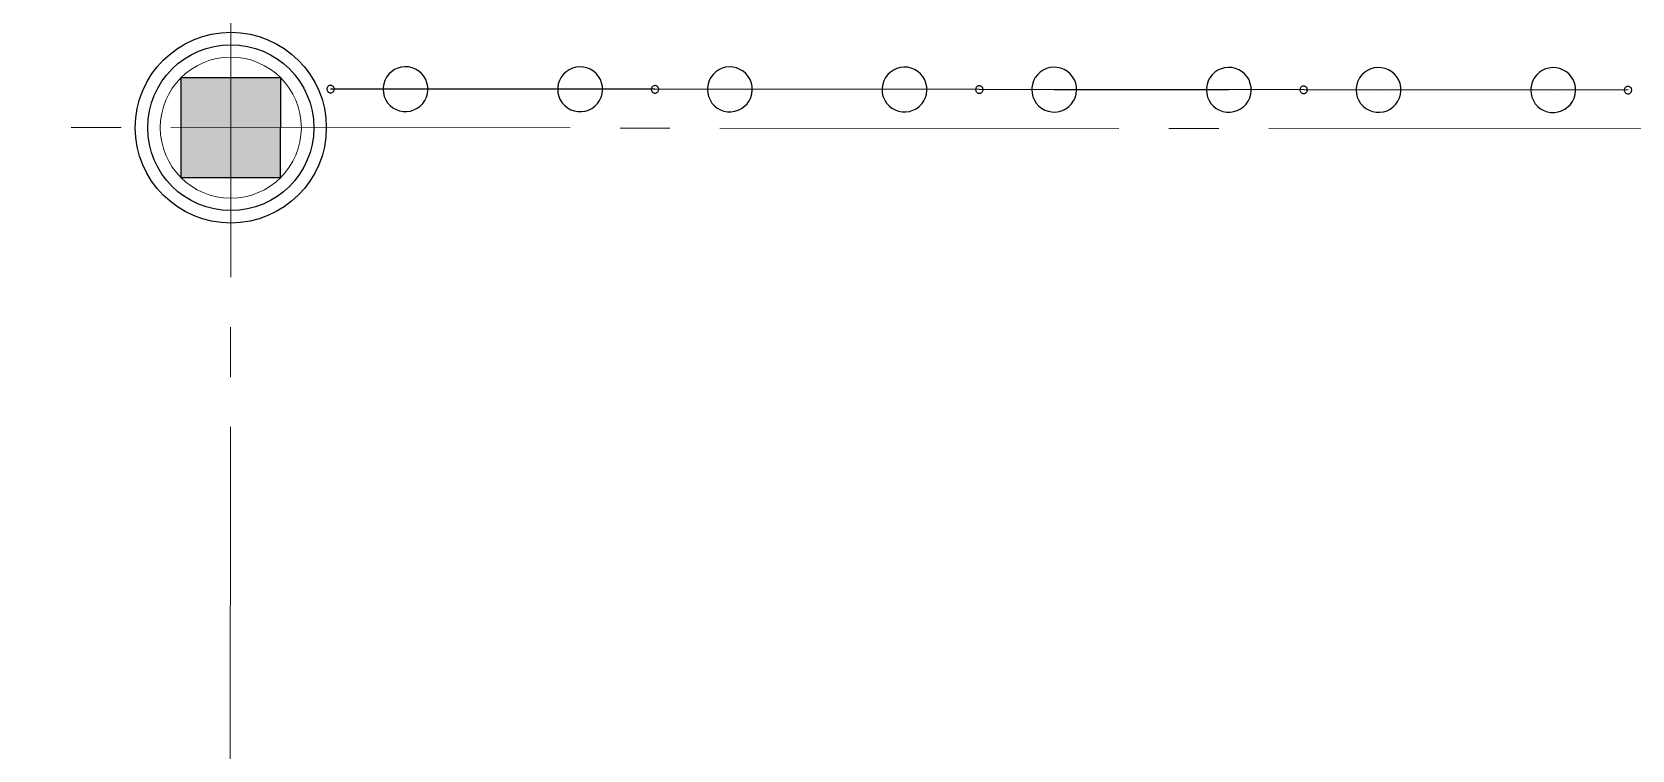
# Model space of a CAD drawing. Header units: millimetres. Extents: x 1949 to 134543, y 1145 to 48705.
# Drawn here: x 114829 to 118035, y 29215 to 30655 of the extents above; entities that cross this region are included whole.
import ezdxf

# ---------------------------------------------------------------- set-up
doc = ezdxf.new("R2010")
doc.units = ezdxf.units.MM
doc.linetypes.add('LTYPE_5', pattern=[1100, 800, -100, 100, -100])
for name, color, linetype, lineweight, true_color in [('STANDARD', 18, 'Continuous', 25, 0x000000), ('Общий01', 18, 'Continuous', 13, 0x000000), ('Перекрытие_ж_бетон', 18, 'Continuous', 50, 0x000000)]:
    doc.layers.add(name, color=color, linetype=linetype, lineweight=lineweight, true_color=true_color)

msp = doc.modelspace()

# ---------------------------------------------------------------- hatches: boundary and pattern name
at = {"layer": 'Общий01', "linetype": 'Continuous', "lineweight": 5}
msp.add_hatch(color=252, dxfattribs=at).paths.add_polyline_path([(115127, 30363.2), (115327, 30363.1), (115327.2, 30563.1), (115127.2, 30563.2)])

# ---------------------------------------------------------------- linework, layer by layer
at = {"layer": 'STANDARD', "color": 252, "linetype": 'Continuous', "lineweight": 25}
for p, q in [((115535.8, 30558.1), (115533.5, 30551.2)), ((115539.2, 30564.6), (115535.8, 30558.1)), ((115543.7, 30570.5), (115539.2, 30564.6)), ((115549, 30575.5), (115543.7, 30570.5)), ((115555.1, 30579.6), (115549, 30575.5)), ((115561.7, 30582.7), (115555.1, 30579.6)), ((115568.8, 30584.7), (115561.7, 30582.7)), ((115576.1, 30585.4), (115568.8, 30584.7)), ((115583.4, 30585), (115576.1, 30585.4)), ((115577.2, 30585.5), (115577.2, 30585.5)), ((115590.6, 30583.4), (115583.4, 30585)), ((115597.4, 30580.6), (115590.6, 30583.4)), ((115603.7, 30576.8), (115597.4, 30580.6)), ((115609.2, 30572), (115603.7, 30576.8)), ((115613.9, 30566.4), (115609.2, 30572)), ((115617.7, 30560.1), (115613.9, 30566.4)), ((115620.3, 30553.2), (115617.7, 30560.1)), ((115885.8, 30557.8), (115883.5, 30550.9)), ((115889.2, 30564.3), (115885.8, 30557.8)), ((115893.7, 30570.2), (115889.2, 30564.3)), ((115899, 30575.2), (115893.7, 30570.2)), ((115905.1, 30579.4), (115899, 30575.2)), ((115911.7, 30582.4), (115905.1, 30579.4)), ((115918.8, 30584.4), (115911.7, 30582.4)), ((115926.1, 30585.2), (115918.8, 30584.4)), ((115933.4, 30584.7), (115926.1, 30585.2)), ((115927.2, 30585.2), (115927.2, 30585.2)), ((115940.6, 30583.1), (115933.4, 30584.7)), ((115947.4, 30580.4), (115940.6, 30583.1)), ((115953.7, 30576.5), (115947.4, 30580.4)), ((115959.2, 30571.8), (115953.7, 30576.5)), ((115963.9, 30566.1), (115959.2, 30571.8)), ((115967.7, 30559.8), (115963.9, 30566.1)), ((115970.3, 30552.9), (115967.7, 30559.8)), ((116189.2, 30564.1), (116185.8, 30557.6)), ((116193.7, 30570), (116189.2, 30564.1)), ((116199, 30575), (116193.7, 30570)), ((116205.1, 30579.1), (116199, 30575)), ((116211.7, 30582.2), (116205.1, 30579.1)), ((116218.8, 30584.2), (116211.7, 30582.2)), ((116226.1, 30584.9), (116218.8, 30584.2)), ((116233.4, 30584.5), (116226.1, 30584.9)), ((116227.2, 30584.9), (116227.2, 30584.9)), ((116240.6, 30582.9), (116233.4, 30584.5)), ((116247.4, 30580.1), (116240.6, 30582.9)), ((116253.7, 30576.3), (116247.4, 30580.1)), ((116259.2, 30571.5), (116253.7, 30576.3)), ((116263.9, 30565.9), (116259.2, 30571.5)), ((116267.7, 30559.6), (116263.9, 30565.9)), ((116270.3, 30552.7), (116267.7, 30559.6)), ((116539.2, 30563.8), (116535.8, 30557.3)), ((116543.7, 30569.7), (116539.2, 30563.8)), ((116549, 30574.7), (116543.7, 30569.7)), ((116555.1, 30578.8), (116549, 30574.7)), ((116561.7, 30581.9), (116555.1, 30578.8)), ((116568.8, 30583.9), (116561.7, 30581.9)), ((116576.1, 30584.6), (116568.8, 30583.9)), ((116583.4, 30584.2), (116576.1, 30584.6)), ((116577.2, 30584.7), (116577.2, 30584.7)), ((116590.6, 30582.6), (116583.4, 30584.2)), ((116597.4, 30579.9), (116590.6, 30582.6)), ((116603.7, 30576), (116597.4, 30579.9)), ((116609.2, 30571.2), (116603.7, 30576)), ((116613.9, 30565.6), (116609.2, 30571.2)), ((116617.7, 30559.3), (116613.9, 30565.6)), ((116620.3, 30552.4), (116617.7, 30559.3)), ((116839.2, 30563.6), (116835.8, 30557.1)), ((116843.7, 30569.4), (116839.2, 30563.6)), ((116849, 30574.5), (116843.7, 30569.4)), ((116855.1, 30578.6), (116849, 30574.5)), ((116861.7, 30581.7), (116855.1, 30578.6)), ((116868.8, 30583.6), (116861.7, 30581.7)), ((116876.1, 30584.4), (116868.8, 30583.6)), ((116883.4, 30584), (116876.1, 30584.4)), ((116877.2, 30584.4), (116877.2, 30584.4)), ((116890.6, 30582.4), (116883.4, 30584)), ((116897.4, 30579.6), (116890.6, 30582.4)), ((116903.7, 30575.8), (116897.4, 30579.6)), ((116909.2, 30571), (116903.7, 30575.8)), ((116913.9, 30565.4), (116909.2, 30571)), ((116917.7, 30559), (116913.9, 30565.4)), ((116920.3, 30552.2), (116917.7, 30559)), ((117189.2, 30563.3), (117185.8, 30556.8)), ((117193.7, 30569.2), (117189.2, 30563.3)), ((117199, 30574.2), (117193.7, 30569.2)), ((117205.1, 30578.3), (117199, 30574.2)), ((117211.7, 30581.4), (117205.1, 30578.3)), ((117218.8, 30583.4), (117211.7, 30581.4)), ((117226.1, 30584.1), (117218.8, 30583.4)), ((117233.4, 30583.7), (117226.1, 30584.1)), ((117227.2, 30584.1), (117227.2, 30584.1)), ((117240.6, 30582.1), (117233.4, 30583.7)), ((117247.4, 30579.3), (117240.6, 30582.1)), ((117253.7, 30575.5), (117247.4, 30579.3)), ((117259.2, 30570.7), (117253.7, 30575.5)), ((117263.9, 30565.1), (117259.2, 30570.7)), ((117267.7, 30558.8), (117263.9, 30565.1)), ((117270.3, 30551.9), (117267.7, 30558.8)), ((117489.2, 30563.1), (117485.8, 30556.6)), ((117493.7, 30568.9), (117489.2, 30563.1)), ((117499, 30574), (117493.7, 30568.9)), ((117505.1, 30578.1), (117499, 30574)), ((117511.7, 30581.2), (117505.1, 30578.1)), ((117518.8, 30583.1), (117511.7, 30581.2)), ((117526.1, 30583.9), (117518.8, 30583.1)), ((117533.4, 30583.5), (117526.1, 30583.9)), ((117527.2, 30583.9), (117527.2, 30583.9)), ((117540.6, 30581.9), (117533.4, 30583.5)), ((117547.4, 30579.1), (117540.6, 30581.9)), ((117553.7, 30575.3), (117547.4, 30579.1)), ((117559.2, 30570.5), (117553.7, 30575.3)), ((117563.9, 30564.9), (117559.2, 30570.5)), ((117567.7, 30558.5), (117563.9, 30564.9)), ((117570.3, 30551.7), (117567.7, 30558.5)), ((117839.2, 30562.8), (117835.8, 30556.3)), ((117843.7, 30568.7), (117839.2, 30562.8)), ((117849, 30573.7), (117843.7, 30568.7)), ((117855.1, 30577.8), (117849, 30573.7)), ((117861.7, 30580.9), (117855.1, 30577.8)), ((117868.8, 30582.8), (117861.7, 30580.9)), ((117876.1, 30583.6), (117868.8, 30582.8)), ((117883.4, 30583.2), (117876.1, 30583.6)), ((117877.2, 30583.6), (117877.2, 30583.6)), ((117890.6, 30581.6), (117883.4, 30583.2)), ((117897.4, 30578.8), (117890.6, 30581.6)), ((117903.7, 30575), (117897.4, 30578.8)), ((117909.2, 30570.2), (117903.7, 30575)), ((117913.9, 30564.6), (117909.2, 30570.2)), ((117917.7, 30558.3), (117913.9, 30564.6)), ((117920.3, 30551.4), (117917.7, 30558.3)), ((115419.9, 30542.4), (115419.7, 30541.1)), ((115419.7, 30541.1), (115419.7, 30540.6)), ((115419.7, 30540.6), (115419.7, 30540.6)), ((115419.7, 30540.6), (115419.8, 30539.4)), ((115419.8, 30539.4), (115420.1, 30538.2)), ((115420.3, 30543.5), (115419.9, 30542.4)), ((115420.1, 30538.2), (115420.6, 30537)), ((115420.9, 30544.6), (115420.3, 30543.5)), ((115420.6, 30537), (115421.2, 30536)), ((115421.6, 30545.6), (115420.9, 30544.6)), ((115421.2, 30536), (115422, 30535.1)), ((115422.5, 30546.4), (115421.6, 30545.6)), ((115422, 30535.1), (115423, 30534.3)), ((115423.5, 30547.1), (115422.5, 30546.4)), ((115423, 30534.3), (115424.1, 30533.7)), ((115424.6, 30547.6), (115423.5, 30547.1)), ((115424.1, 30533.7), (115425.2, 30533.3)), ((115425.8, 30547.9), (115424.6, 30547.6)), ((115425.2, 30533.3), (115426.4, 30533.1)), ((115427, 30548.1), (115425.8, 30547.9)), ((115426.4, 30533.1), (115427.6, 30533.1)), ((115428.2, 30548), (115427, 30548.1)), ((115427.2, 30548.1), (115427.2, 30548.1)), ((116077.2, 30540.1), (115427.2, 30540.6)), ((115427.2, 30533.1), (115427.2, 30533.1)), ((115427.6, 30533.1), (115428.9, 30533.3)), ((115429.4, 30547.7), (115428.2, 30548)), ((115428.9, 30533.3), (115430, 30533.6)), ((115430.5, 30547.3), (115429.4, 30547.7)), ((115430, 30533.6), (115431.1, 30534.2)), ((115431.6, 30546.6), (115430.5, 30547.3)), ((115431.1, 30534.2), (115432.1, 30534.9)), ((115432.5, 30545.8), (115431.6, 30546.6)), ((115432.1, 30534.9), (115433, 30535.8)), ((115433.3, 30544.9), (115432.5, 30545.8)), ((115433, 30535.8), (115433.7, 30536.8)), ((115433.9, 30543.8), (115433.3, 30544.9)), ((115433.7, 30536.8), (115434.2, 30537.9)), ((115434.4, 30542.7), (115433.9, 30543.8)), ((115434.2, 30537.9), (115434.5, 30539.1)), ((115434.6, 30541.5), (115434.4, 30542.7)), ((115434.5, 30539.1), (115434.7, 30540.3)), ((115434.7, 30540.3), (115434.6, 30541.5)), ((115434.7, 30540.6), (115434.7, 30540.6)), ((115532.3, 30543.9), (115532.2, 30540.5)), ((115532.2, 30540.5), (115532.2, 30540.5)), ((115532.2, 30540.5), (115532.8, 30533.2)), ((115533.5, 30551.2), (115532.3, 30543.9)), ((115532.8, 30533.2), (115534.5, 30526)), ((115534.5, 30526), (115537.5, 30519.3)), ((115619.2, 30524.4), (115621.3, 30531.4)), ((115621.8, 30546), (115620.3, 30553.2)), ((115621.3, 30531.4), (115622.1, 30538.7)), ((115622.1, 30538.7), (115621.8, 30546)), ((115622.2, 30540.4), (115622.2, 30540.4)), ((115882.3, 30543.6), (115882.2, 30540.2)), ((115882.2, 30540.2), (115882.2, 30540.2)), ((115882.2, 30540.2), (115882.8, 30532.9)), ((115883.5, 30550.9), (115882.3, 30543.6)), ((115882.8, 30532.9), (115884.5, 30525.8)), ((115884.5, 30525.8), (115887.5, 30519)), ((115969.2, 30524.1), (115971.3, 30531.1)), ((115971.8, 30545.8), (115970.3, 30552.9)), ((115971.3, 30531.1), (115972.1, 30538.4)), ((115972.1, 30538.4), (115971.8, 30545.8)), ((115972.2, 30540.1), (115972.2, 30540.1)), ((116069.9, 30541.8), (116069.7, 30540.6)), ((116069.7, 30540.6), (116069.7, 30540.1)), ((116069.7, 30540.1), (116069.8, 30538.8)), ((116069.7, 30540.1), (116069.7, 30540.1)), ((116069.8, 30538.8), (116070.1, 30537.7)), ((116070.3, 30543), (116069.9, 30541.8)), ((116070.1, 30537.7), (116070.6, 30536.5)), ((116070.9, 30544.1), (116070.3, 30543)), ((116070.6, 30536.5), (116071.2, 30535.5)), ((116071.6, 30545.1), (116070.9, 30544.1)), ((116071.2, 30535.5), (116072, 30534.6)), ((116072.5, 30545.9), (116071.6, 30545.1)), ((116072, 30534.6), (116073, 30533.8)), ((116073.5, 30546.6), (116072.5, 30545.9)), ((116073, 30533.8), (116074.1, 30533.2)), ((116074.6, 30547.1), (116073.5, 30546.6)), ((116074.1, 30533.2), (116075.2, 30532.8)), ((116075.8, 30547.4), (116074.6, 30547.1)), ((116075.2, 30532.8), (116076.4, 30532.6)), ((116077, 30547.6), (116075.8, 30547.4)), ((116076.4, 30532.6), (116077.6, 30532.6)), ((116078.2, 30547.5), (116077, 30547.6)), ((116077.2, 30547.6), (116077.2, 30547.6)), ((116727.2, 30539.5), (116077.2, 30540.1)), ((116077.2, 30532.6), (116077.2, 30532.6)), ((116077.6, 30532.6), (116078.9, 30532.7)), ((116079.4, 30547.2), (116078.2, 30547.5)), ((116078.9, 30532.7), (116080, 30533.1)), ((116080.5, 30546.8), (116079.4, 30547.2)), ((116080, 30533.1), (116081.1, 30533.7)), ((116081.6, 30546.1), (116080.5, 30546.8)), ((116081.1, 30533.7), (116082.1, 30534.4)), ((116082.5, 30545.3), (116081.6, 30546.1)), ((116082.1, 30534.4), (116083, 30535.3)), ((116083.3, 30544.4), (116082.5, 30545.3)), ((116083, 30535.3), (116083.7, 30536.3)), ((116083.9, 30543.3), (116083.3, 30544.4)), ((116083.7, 30536.3), (116084.2, 30537.4)), ((116084.4, 30542.2), (116083.9, 30543.3)), ((116084.2, 30537.4), (116084.5, 30538.5)), ((116084.6, 30541), (116084.4, 30542.2)), ((116084.5, 30538.5), (116084.7, 30539.8)), ((116084.7, 30539.8), (116084.6, 30541)), ((116084.7, 30540), (116084.7, 30540)), ((116182.3, 30543.4), (116182.2, 30540)), ((116182.2, 30540), (116182.2, 30540)), ((116182.2, 30540), (116182.8, 30532.7)), ((116183.5, 30550.6), (116182.3, 30543.4)), ((116182.8, 30532.7), (116184.5, 30525.5)), ((116185.8, 30557.6), (116183.5, 30550.6)), ((116269.2, 30523.9), (116271.3, 30530.9)), ((116271.8, 30545.5), (116270.3, 30552.7)), ((116271.3, 30530.9), (116272.1, 30538.2)), ((116272.1, 30538.2), (116271.8, 30545.5)), ((116272.2, 30539.9), (116272.2, 30539.9)), ((116532.3, 30543.1), (116532.2, 30539.7)), ((116532.2, 30539.7), (116532.2, 30539.7)), ((116532.2, 30539.7), (116532.8, 30532.4)), ((116533.5, 30550.4), (116532.3, 30543.1)), ((116532.8, 30532.4), (116534.5, 30525.3)), ((116535.8, 30557.3), (116533.5, 30550.4)), ((116619.2, 30523.6), (116621.3, 30530.6)), ((116621.8, 30545.2), (116620.3, 30552.4)), ((116621.3, 30530.6), (116622.1, 30537.9)), ((116622.1, 30537.9), (116621.8, 30545.2)), ((116622.2, 30539.6), (116622.2, 30539.6)), ((116719.9, 30541.3), (116719.7, 30540.1)), ((116719.7, 30540.1), (116719.7, 30539.5)), ((116719.7, 30539.5), (116719.8, 30538.3)), ((116719.7, 30539.5), (116719.7, 30539.5)), ((116719.8, 30538.3), (116720.1, 30537.1)), ((116720.3, 30542.5), (116719.9, 30541.3)), ((116720.1, 30537.1), (116720.6, 30536)), ((116720.9, 30543.6), (116720.3, 30542.5)), ((116720.6, 30536), (116721.2, 30535)), ((116721.6, 30544.5), (116720.9, 30543.6)), ((116721.2, 30535), (116722, 30534.1)), ((116722.5, 30545.4), (116721.6, 30544.5)), ((116722, 30534.1), (116723, 30533.3)), ((116723.5, 30546.1), (116722.5, 30545.4)), ((116723, 30533.3), (116724.1, 30532.7)), ((116724.6, 30546.6), (116723.5, 30546.1)), ((116724.1, 30532.7), (116725.2, 30532.3)), ((116725.8, 30546.9), (116724.6, 30546.6)), ((116725.2, 30532.3), (116726.4, 30532.1)), ((116727, 30547), (116725.8, 30546.9)), ((116726.4, 30532.1), (116727.6, 30532.1)), ((116728.2, 30547), (116727, 30547)), ((116727.2, 30547), (116727.2, 30547)), ((117377.2, 30539), (116727.2, 30539.5)), ((116727.2, 30532), (116727.2, 30532)), ((116727.6, 30532.1), (116728.9, 30532.2)), ((116729.4, 30546.7), (116728.2, 30547)), ((116728.9, 30532.2), (116730, 30532.6)), ((116730.5, 30546.2), (116729.4, 30546.7)), ((116730, 30532.6), (116731.1, 30533.2)), ((116731.6, 30545.6), (116730.5, 30546.2)), ((116731.1, 30533.2), (116732.1, 30533.9)), ((116732.5, 30544.8), (116731.6, 30545.6)), ((116732.1, 30533.9), (116733, 30534.8)), ((116733.3, 30543.9), (116732.5, 30544.8)), ((116733, 30534.8), (116733.7, 30535.8)), ((116733.9, 30542.8), (116733.3, 30543.9)), ((116733.7, 30535.8), (116734.2, 30536.9)), ((116734.4, 30541.7), (116733.9, 30542.8)), ((116734.2, 30536.9), (116734.5, 30538)), ((116734.6, 30540.5), (116734.4, 30541.7)), ((116734.5, 30538), (116734.7, 30539.3)), ((116734.7, 30539.3), (116734.6, 30540.5)), ((116734.7, 30539.5), (116734.7, 30539.5)), ((116832.3, 30542.9), (116832.2, 30539.5)), ((116832.2, 30539.5), (116832.2, 30539.5)), ((116832.2, 30539.5), (116832.8, 30532.1)), ((116833.5, 30550.1), (116832.3, 30542.9)), ((116832.8, 30532.1), (116834.5, 30525)), ((116835.8, 30557.1), (116833.5, 30550.1)), ((117227.2, 30539.1), (116877.2, 30539.4)), ((116919.2, 30523.3), (116921.3, 30530.4)), ((116921.8, 30545), (116920.3, 30552.2)), ((116921.3, 30530.4), (116922.1, 30537.7)), ((116922.1, 30537.7), (116921.8, 30545)), ((116922.2, 30539.4), (116922.2, 30539.4)), ((117182.3, 30542.6), (117182.2, 30539.2)), ((117182.2, 30539.2), (117182.2, 30539.2)), ((117182.2, 30539.2), (117182.8, 30531.9)), ((117183.5, 30549.9), (117182.3, 30542.6)), ((117182.8, 30531.9), (117184.5, 30524.7)), ((117185.8, 30556.8), (117183.5, 30549.9)), ((117269.2, 30523.1), (117271.3, 30530.1)), ((117271.8, 30544.7), (117270.3, 30551.9)), ((117271.3, 30530.1), (117272.1, 30537.4)), ((117272.1, 30537.4), (117271.8, 30544.7)), ((117272.2, 30539.1), (117272.2, 30539.1)), ((117369.9, 30540.8), (117369.7, 30539.6)), ((117369.7, 30539.6), (117369.7, 30539)), ((117369.7, 30539), (117369.7, 30539)), ((117369.7, 30539), (117369.8, 30537.8)), ((117369.8, 30537.8), (117370.1, 30536.6)), ((117370.3, 30542), (117369.9, 30540.8)), ((117370.1, 30536.6), (117370.6, 30535.5)), ((117370.9, 30543.1), (117370.3, 30542)), ((117370.6, 30535.5), (117371.2, 30534.5)), ((117371.6, 30544), (117370.9, 30543.1)), ((117371.2, 30534.5), (117372, 30533.6)), ((117372.5, 30544.9), (117371.6, 30544)), ((117372, 30533.6), (117373, 30532.8)), ((117373.5, 30545.6), (117372.5, 30544.9)), ((117373, 30532.8), (117374.1, 30532.2)), ((117374.6, 30546.1), (117373.5, 30545.6)), ((117374.1, 30532.2), (117375.2, 30531.8)), ((117375.8, 30546.4), (117374.6, 30546.1)), ((117375.2, 30531.8), (117376.4, 30531.6)), ((117377, 30546.5), (117375.8, 30546.4)), ((117376.4, 30531.6), (117377.6, 30531.5)), ((117378.2, 30546.5), (117377, 30546.5)), ((117377.2, 30546.5), (117377.2, 30546.5)), ((118027.2, 30538.5), (117377.2, 30539)), ((117377.2, 30531.5), (117377.2, 30531.5)), ((117377.6, 30531.5), (117378.9, 30531.7)), ((117379.4, 30546.2), (117378.2, 30546.5)), ((117378.9, 30531.7), (117380, 30532.1)), ((117380.5, 30545.7), (117379.4, 30546.2)), ((117380, 30532.1), (117381.1, 30532.6)), ((117381.6, 30545.1), (117380.5, 30545.7)), ((117381.1, 30532.6), (117382.1, 30533.4)), ((117382.5, 30544.3), (117381.6, 30545.1)), ((117382.1, 30533.4), (117383, 30534.2)), ((117383.3, 30543.4), (117382.5, 30544.3)), ((117383, 30534.2), (117383.7, 30535.2)), ((117383.9, 30542.3), (117383.3, 30543.4)), ((117383.7, 30535.2), (117384.2, 30536.3)), ((117384.4, 30541.2), (117383.9, 30542.3)), ((117384.2, 30536.3), (117384.5, 30537.5)), ((117384.6, 30540), (117384.4, 30541.2)), ((117384.5, 30537.5), (117384.7, 30538.7)), ((117384.7, 30538.7), (117384.6, 30540)), ((117384.7, 30539), (117384.7, 30539)), ((117482.3, 30542.4), (117482.2, 30538.9)), ((117482.2, 30538.9), (117482.2, 30538.9)), ((117482.2, 30538.9), (117482.8, 30531.6)), ((117483.5, 30549.6), (117482.3, 30542.4)), ((117482.8, 30531.6), (117484.5, 30524.5)), ((117485.8, 30556.6), (117483.5, 30549.6)), ((117877.2, 30538.6), (117527.2, 30538.9)), ((117569.2, 30522.8), (117571.3, 30529.9)), ((117571.8, 30544.5), (117570.3, 30551.7)), ((117571.3, 30529.9), (117572.1, 30537.2)), ((117572.1, 30537.2), (117571.8, 30544.5)), ((117572.2, 30538.9), (117572.2, 30538.9)), ((117832.3, 30542.1), (117832.2, 30538.7)), ((117832.2, 30538.7), (117832.2, 30538.7)), ((117832.2, 30538.7), (117832.8, 30531.4)), ((117833.5, 30549.3), (117832.3, 30542.1)), ((117832.8, 30531.4), (117834.5, 30524.2)), ((117835.8, 30556.3), (117833.5, 30549.3)), ((117919.2, 30522.5), (117921.3, 30529.6)), ((117921.8, 30544.2), (117920.3, 30551.4)), ((117921.3, 30529.6), (117922.1, 30536.9)), ((117922.1, 30536.9), (117921.8, 30544.2)), ((117922.2, 30538.6), (117922.2, 30538.6)), ((118019.9, 30540.3), (118019.7, 30539.1)), ((118019.7, 30539.1), (118019.7, 30538.5)), ((118019.7, 30538.5), (118019.7, 30538.5)), ((118019.7, 30538.5), (118019.8, 30537.3)), ((118019.8, 30537.3), (118020.1, 30536.1)), ((118020.3, 30541.5), (118019.9, 30540.3)), ((118020.1, 30536.1), (118020.6, 30535)), ((118020.9, 30542.5), (118020.3, 30541.5)), ((118020.6, 30535), (118021.2, 30534)), ((118021.6, 30543.5), (118020.9, 30542.5)), ((118021.2, 30534), (118022, 30533.1)), ((118022.5, 30544.4), (118021.6, 30543.5)), ((118022, 30533.1), (118023, 30532.3)), ((118023.5, 30545), (118022.5, 30544.4)), ((118023, 30532.3), (118024.1, 30531.7)), ((118024.6, 30545.6), (118023.5, 30545)), ((118024.1, 30531.7), (118025.2, 30531.3)), ((118025.8, 30545.9), (118024.6, 30545.6)), ((118025.2, 30531.3), (118026.4, 30531.1)), ((118027, 30546), (118025.8, 30545.9)), ((118026.4, 30531.1), (118027.6, 30531)), ((118028.2, 30545.9), (118027, 30546)), ((118027.2, 30546), (118027.2, 30546)), ((118027.2, 30531), (118027.2, 30531)), ((118027.6, 30531), (118028.9, 30531.2)), ((118029.4, 30545.7), (118028.2, 30545.9)), ((118028.9, 30531.2), (118030, 30531.6)), ((118030.5, 30545.2), (118029.4, 30545.7)), ((118030, 30531.6), (118031.1, 30532.1)), ((118031.6, 30544.6), (118030.5, 30545.2)), ((118031.1, 30532.1), (118032.1, 30532.9)), ((118032.5, 30543.8), (118031.6, 30544.6)), ((118032.1, 30532.9), (118033, 30533.7)), ((118033.3, 30542.8), (118032.5, 30543.8)), ((118033, 30533.7), (118033.7, 30534.7)), ((118033.9, 30541.8), (118033.3, 30542.8)), ((118033.7, 30534.7), (118034.2, 30535.8)), ((118034.4, 30540.6), (118033.9, 30541.8)), ((118034.2, 30535.8), (118034.5, 30537)), ((118034.6, 30539.4), (118034.4, 30540.6)), ((118034.5, 30537), (118034.7, 30538.2)), ((118034.7, 30538.2), (118034.6, 30539.4)), ((118034.7, 30538.5), (118034.7, 30538.5)), ((115537.5, 30519.3), (115541.4, 30513.1)), ((115541.4, 30513.1), (115546.3, 30507.7)), ((115546.3, 30507.7), (115552.1, 30503.1)), ((115552.1, 30503.1), (115558.5, 30499.5)), ((115558.5, 30499.5), (115565.4, 30497)), ((115565.4, 30497), (115572.6, 30495.7)), ((115572.6, 30495.7), (115580, 30495.5)), ((115577.1, 30495.5), (115577.1, 30495.5)), ((115580, 30495.5), (115587.2, 30496.6)), ((115587.2, 30496.6), (115594.2, 30498.8)), ((115594.2, 30498.8), (115600.8, 30502.1)), ((115600.8, 30502.1), (115606.7, 30506.5)), ((115606.7, 30506.5), (115611.8, 30511.7)), ((115611.8, 30511.7), (115616, 30517.7)), ((115616, 30517.7), (115619.2, 30524.4)), ((115887.5, 30519), (115891.4, 30512.8)), ((115891.4, 30512.8), (115896.3, 30507.4)), ((115896.3, 30507.4), (115902.1, 30502.8)), ((115902.1, 30502.8), (115908.5, 30499.2)), ((115908.5, 30499.2), (115915.4, 30496.7)), ((115915.4, 30496.7), (115922.6, 30495.4)), ((115922.6, 30495.4), (115930, 30495.3)), ((115927.1, 30495.2), (115927.1, 30495.2)), ((115930, 30495.3), (115937.2, 30496.3)), ((115937.2, 30496.3), (115944.2, 30498.5)), ((115944.2, 30498.5), (115950.8, 30501.9)), ((115950.8, 30501.9), (115956.7, 30506.2)), ((115956.7, 30506.2), (115961.8, 30511.5)), ((115961.8, 30511.5), (115966, 30517.5)), ((115966, 30517.5), (115969.2, 30524.1)), ((116184.5, 30525.5), (116187.5, 30518.8)), ((116187.5, 30518.8), (116191.4, 30512.6)), ((116191.4, 30512.6), (116196.3, 30507.2)), ((116196.3, 30507.2), (116202.1, 30502.6)), ((116202.1, 30502.6), (116208.5, 30499)), ((116208.5, 30499), (116215.4, 30496.5)), ((116215.4, 30496.5), (116222.6, 30495.2)), ((116222.6, 30495.2), (116230, 30495)), ((116227.1, 30494.9), (116227.1, 30494.9)), ((116230, 30495), (116237.2, 30496.1)), ((116237.2, 30496.1), (116244.2, 30498.3)), ((116244.2, 30498.3), (116250.8, 30501.6)), ((116250.8, 30501.6), (116256.7, 30506)), ((116256.7, 30506), (116261.8, 30511.2)), ((116261.8, 30511.2), (116266, 30517.2)), ((116266, 30517.2), (116269.2, 30523.9)), ((116534.5, 30525.3), (116537.5, 30518.5)), ((116537.5, 30518.5), (116541.4, 30512.3)), ((116541.4, 30512.3), (116546.3, 30506.9)), ((116546.3, 30506.9), (116552.1, 30502.3)), ((116552.1, 30502.3), (116558.5, 30498.7)), ((116558.5, 30498.7), (116565.4, 30496.2)), ((116565.4, 30496.2), (116572.6, 30494.9)), ((116572.6, 30494.9), (116580, 30494.7)), ((116577.1, 30494.7), (116577.1, 30494.7)), ((116580, 30494.7), (116587.2, 30495.8)), ((116587.2, 30495.8), (116594.2, 30498)), ((116594.2, 30498), (116600.8, 30501.3)), ((116600.8, 30501.3), (116606.7, 30505.7)), ((116606.7, 30505.7), (116611.8, 30510.9)), ((116611.8, 30510.9), (116616, 30517)), ((116616, 30517), (116619.2, 30523.6)), ((116834.5, 30525), (116837.5, 30518.3)), ((116837.5, 30518.3), (116841.4, 30512.1)), ((116841.4, 30512.1), (116846.3, 30506.6)), ((116846.3, 30506.6), (116852.1, 30502.1)), ((116852.1, 30502.1), (116858.5, 30498.5)), ((116858.5, 30498.5), (116865.4, 30496)), ((116865.4, 30496), (116872.6, 30494.7)), ((116872.6, 30494.7), (116880, 30494.5)), ((116877.1, 30494.4), (116877.1, 30494.4)), ((116880, 30494.5), (116887.2, 30495.6)), ((116887.2, 30495.6), (116894.2, 30497.8)), ((116894.2, 30497.8), (116900.8, 30501.1)), ((116900.8, 30501.1), (116906.7, 30505.5)), ((116906.7, 30505.5), (116911.8, 30510.7)), ((116911.8, 30510.7), (116916, 30516.7)), ((116916, 30516.7), (116919.2, 30523.3)), ((117184.5, 30524.7), (117187.5, 30518)), ((117187.5, 30518), (117191.4, 30511.8)), ((117191.4, 30511.8), (117196.3, 30506.4)), ((117196.3, 30506.4), (117202.1, 30501.8)), ((117202.1, 30501.8), (117208.5, 30498.2)), ((117208.5, 30498.2), (117215.4, 30495.7)), ((117215.4, 30495.7), (117222.6, 30494.4)), ((117222.6, 30494.4), (117230, 30494.2)), ((117227.1, 30494.1), (117227.1, 30494.1)), ((117230, 30494.2), (117237.2, 30495.3)), ((117237.2, 30495.3), (117244.2, 30497.5)), ((117244.2, 30497.5), (117250.8, 30500.8)), ((117250.8, 30500.8), (117256.7, 30505.2)), ((117256.7, 30505.2), (117261.8, 30510.4)), ((117261.8, 30510.4), (117266, 30516.4)), ((117266, 30516.4), (117269.2, 30523.1)), ((117484.5, 30524.5), (117487.5, 30517.8)), ((117487.5, 30517.8), (117491.4, 30511.6)), ((117491.4, 30511.6), (117496.3, 30506.1)), ((117496.3, 30506.1), (117502.1, 30501.6)), ((117502.1, 30501.6), (117508.5, 30498)), ((117508.5, 30498), (117515.4, 30495.5)), ((117515.4, 30495.5), (117522.6, 30494.1)), ((117522.6, 30494.1), (117530, 30494)), ((117527.1, 30493.9), (117527.1, 30493.9)), ((117530, 30494), (117537.2, 30495)), ((117537.2, 30495), (117544.2, 30497.3)), ((117544.2, 30497.3), (117550.8, 30500.6)), ((117550.8, 30500.6), (117556.7, 30504.9)), ((117556.7, 30504.9), (117561.8, 30510.2)), ((117561.8, 30510.2), (117566, 30516.2)), ((117566, 30516.2), (117569.2, 30522.8)), ((117834.5, 30524.2), (117837.5, 30517.5)), ((117837.5, 30517.5), (117841.4, 30511.3)), ((117841.4, 30511.3), (117846.3, 30505.9)), ((117846.3, 30505.9), (117852.1, 30501.3)), ((117852.1, 30501.3), (117858.5, 30497.7)), ((117858.5, 30497.7), (117865.4, 30495.2)), ((117865.4, 30495.2), (117872.6, 30493.9)), ((117872.6, 30493.9), (117880, 30493.7)), ((117880, 30493.7), (117887.2, 30494.8)), ((117887.2, 30494.8), (117894.2, 30497)), ((117894.2, 30497), (117900.8, 30500.3)), ((117900.8, 30500.3), (117906.7, 30504.7)), ((117906.7, 30504.7), (117911.8, 30509.9)), ((117911.8, 30509.9), (117916, 30515.9)), ((117916, 30515.9), (117919.2, 30522.5)), ((117877.1, 30493.6), (117877.1, 30493.6))]:
    msp.add_line(p, q, dxfattribs=at)
for radius in [191.4, 166.4]:
    msp.add_circle((115227.1, 30463.2), radius, dxfattribs=at)
at = {"layer": 'Общий01', "color": 252, "linetype": 'LTYPE_5', "lineweight": 5}
for p, q in [((115237.1, 43063.2), (115210.6, 9563.2)), ((103007.1, 30472.8), (131089.5, 30450.6))]:
    msp.add_line(p, q, dxfattribs=at)
at = {"layer": 'Общий01', "color": 252, "linetype": 'Continuous', "lineweight": 25}
for p, q in [((115127.2, 30563.2), (115127, 30363.2)), ((115327.2, 30563.1), (115127.2, 30563.2)), ((115327, 30363.1), (115327.2, 30563.1)), ((115127, 30363.2), (115327, 30363.1))]:
    msp.add_line(p, q, dxfattribs=at)
at = {"layer": 'Перекрытие_ж_бетон', "color": 252, "linetype": 'Continuous', "lineweight": 5}
msp.add_circle((115227.1, 30463.2), 141.4, dxfattribs=at)

doc.saveas('drawing.dxf')
